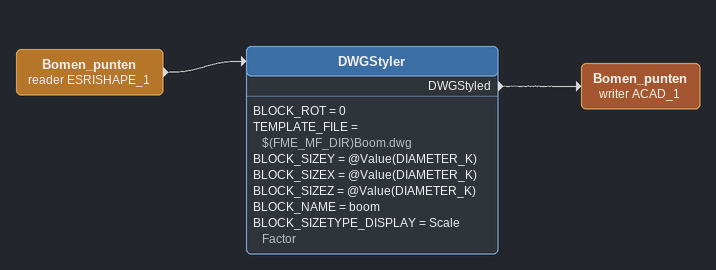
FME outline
Bomen_punten (reader ESRISHAPE_1)
    -> DWGStyler
DWGStyler
    BLOCK_ROT = 0
    TEMPLATE_FILE = $(FME_MF_DIR)Boom.dwg
    BLOCK_SIZEY = @Value(DIAMETER_K)
    BLOCK_SIZEX = @Value(DIAMETER_K)
    BLOCK_SIZEZ = @Value(DIAMETER_K)
    BLOCK_NAME = boom
    BLOCK_SIZETYPE_DISPLAY = Scale Factor
    DWGStyled -> Bomen_punten (writer ACAD_1)
Bomen_punten (writer ACAD_1)
